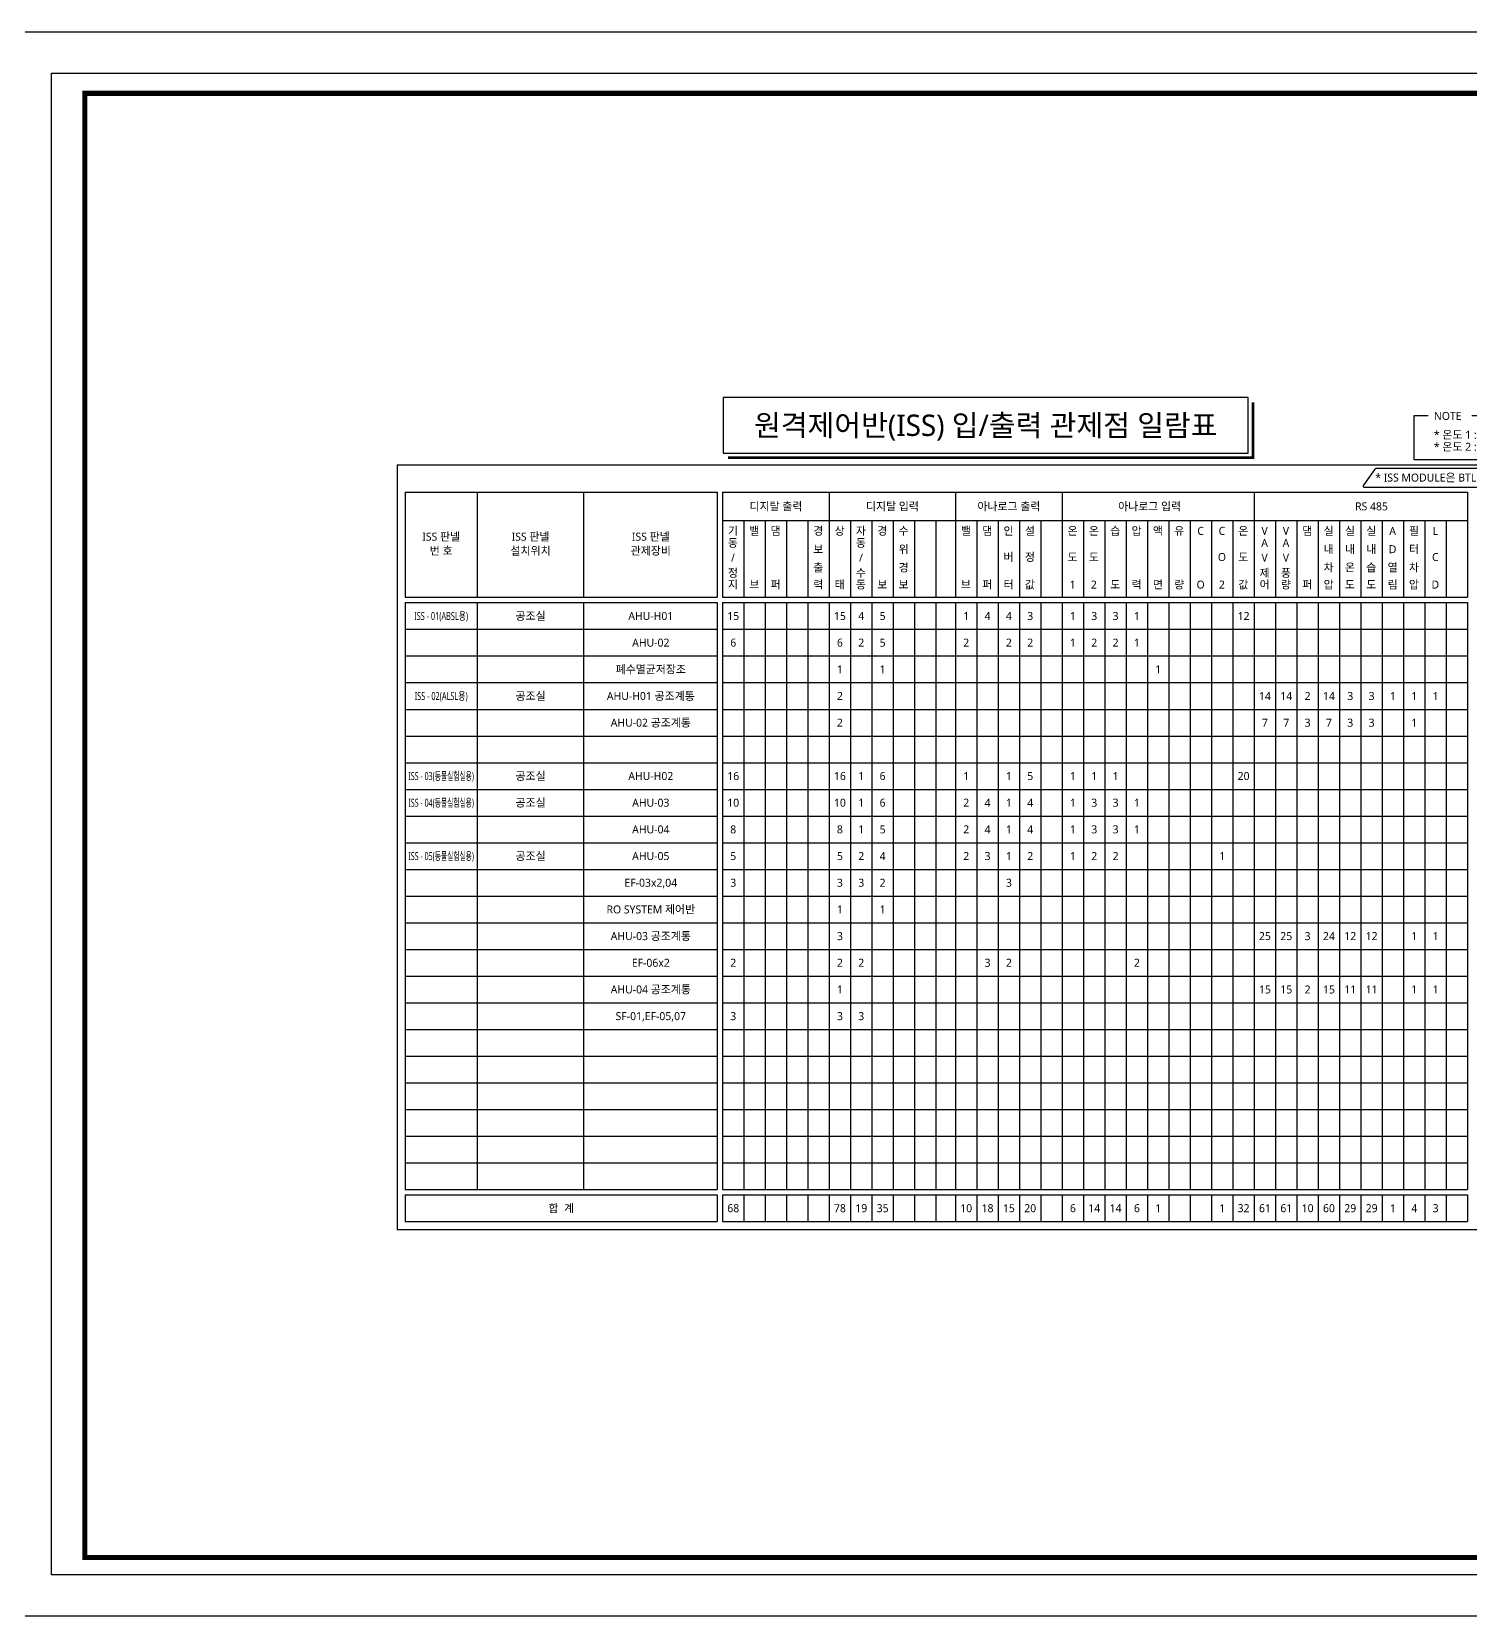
# Model space of a CAD drawing. Header units: millimetres. Extents: x -86 to 11742, y 5229 to 11464.
# Drawn here: x 2454 to 2993, y 5229 to 5823 of the extents above; entities that cross this region are included whole.
import ezdxf
from ezdxf.enums import TextEntityAlignment as Align

# ---------------------------------------------------------------- set-up
doc = ezdxf.new("R2010")
doc.units = ezdxf.units.MM
doc.header["$LTSCALE"] = 5
doc.layers.add('AUTO', color=7, linetype='CONTINUOUS')
doc.layers.add('FORM', color=7, linetype='CONTINUOUS')
doc.styles.add('QQ', font='MALGUN.TTF.TTF')

# ---------------------------------------------------------------- blocks, each defined once
blk = doc.blocks.new('form')
at = {"layer": 'AUTO'}
for p, q in [((-24.08, 578.4), (816.92, 578.4)), ((816.92, -15.6), (-24.08, -15.6))]:
    blk.add_line(p, q, dxfattribs=at)
at = {"layer": 'FORM', "color": 3}
blk.add_lwpolyline([(0, 562.79), (792.83, 562.79), (792.83, 0), (0, 0)], close=True, dxfattribs=at)
at = {"layer": 'FORM', "color": 2, "const_width": 1.94}
blk.add_lwpolyline([(12.48, 6.47), (12.48, 555.28), (781.78, 555.28), (781.78, 6.47)], close=True, dxfattribs=at)

msp = doc.modelspace()

# ---------------------------------------------------------------- linework, layer by layer
at = {"layer": 'AUTO', "color": 7}
for p, q in [((2909.95, 5686.19), (2713.15, 5686.19)), ((2713.15, 5686.19), (2713.15, 5665.39)), ((2909.95, 5665.39), (2909.95, 5686.19)), ((2713.15, 5665.39), (2909.95, 5665.39))]:
    msp.add_line(p, q, dxfattribs=at)
at = {"layer": 'AUTO', "color": 3}
for p, q in [((2590.87, 5660.99), (2590.87, 5374.31)), ((2590.87, 5660.99), (3032.22, 5660.99)), ((2593.87, 5650.7), (2710.87, 5650.7)), ((2593.87, 5650.7), (2593.87, 5611.31)), ((2710.87, 5650.7), (2710.87, 5611.31)), ((2712.87, 5650.7), (2992.22, 5650.7)), ((2712.87, 5650.7), (2712.87, 5611.31)), ((2752.87, 5650.7), (2752.87, 5611.31)), ((2800.22, 5650.7), (2800.22, 5611.31)), ((2840.22, 5650.7), (2840.22, 5611.31)), ((2912.22, 5650.7), (2912.22, 5611.31)), ((2992.22, 5650.7), (2992.22, 5611.31)), ((2593.87, 5611.31), (2710.87, 5611.31)), ((2593.87, 5609.31), (2593.87, 5389.31)), ((2593.87, 5609.31), (2710.87, 5609.31)), ((2710.87, 5609.31), (2710.87, 5389.31)), ((2712.87, 5611.31), (2992.22, 5611.31)), ((2712.87, 5609.31), (2712.87, 5389.31)), ((2712.87, 5609.31), (2992.22, 5609.31)), ((2752.87, 5609.31), (2752.87, 5389.31)), ((2800.22, 5609.31), (2800.22, 5389.31)), ((2840.22, 5609.31), (2840.22, 5389.31)), ((2912.22, 5609.31), (2912.22, 5389.31)), ((2992.22, 5609.31), (2992.22, 5389.31)), ((2593.87, 5389.31), (2710.87, 5389.31)), ((2712.87, 5389.31), (2992.22, 5389.31)), ((2593.87, 5387.31), (2710.87, 5387.31)), ((2593.87, 5387.31), (2593.87, 5377.31)), ((2710.87, 5387.31), (2710.87, 5377.31)), ((2712.87, 5387.31), (2992.22, 5387.31)), ((2712.87, 5387.31), (2712.87, 5377.31)), ((2752.87, 5387.31), (2752.87, 5377.31)), ((2800.22, 5387.31), (2800.22, 5377.31)), ((2840.22, 5387.31), (2840.22, 5377.31)), ((2912.22, 5387.31), (2912.22, 5377.31)), ((2992.22, 5387.31), (2992.22, 5377.31)), ((2593.87, 5377.31), (2710.87, 5377.31)), ((2712.87, 5377.31), (2992.22, 5377.31)), ((2590.87, 5374.31), (3032.22, 5374.31))]:
    msp.add_line(p, q, dxfattribs=at)
at = {"layer": 'AUTO', "color": 171}
for p, q in [((2620.87, 5650.7), (2620.87, 5611.31)), ((2660.87, 5611.31), (2660.87, 5650.7)), ((2712.87, 5640.1), (2992.22, 5640.1)), ((2720.87, 5640.1), (2720.87, 5611.31)), ((2728.87, 5640.1), (2728.87, 5611.31)), ((2736.87, 5640.1), (2736.87, 5611.31)), ((2744.87, 5640.1), (2744.87, 5611.31)), ((2760.87, 5640.1), (2760.87, 5611.31)), ((2768.87, 5640.1), (2768.87, 5611.31)), ((2776.87, 5640.1), (2776.87, 5611.31)), ((2784.87, 5640.1), (2784.87, 5611.31)), ((2792.87, 5640.1), (2792.87, 5611.31)), ((2808.22, 5640.1), (2808.22, 5611.31)), ((2816.22, 5640.1), (2816.22, 5611.31)), ((2824.22, 5640.1), (2824.22, 5611.31)), ((2832.22, 5640.1), (2832.22, 5611.31)), ((2848.22, 5640.1), (2848.22, 5611.31)), ((2848.22, 5640.1), (2848.22, 5611.31)), ((2856.22, 5640.1), (2856.22, 5611.31)), ((2864.22, 5640.1), (2864.22, 5611.31)), ((2872.22, 5640.1), (2872.22, 5611.31)), ((2880.22, 5640.1), (2880.22, 5611.31)), ((2888.22, 5640.1), (2888.22, 5611.31)), ((2896.22, 5640.1), (2896.22, 5611.31)), ((2904.22, 5640.1), (2904.22, 5611.31)), ((2920.22, 5640.1), (2920.22, 5611.31)), ((2928.22, 5640.1), (2928.22, 5611.31)), ((2936.22, 5640.1), (2936.22, 5611.31)), ((2944.22, 5640.1), (2944.22, 5611.31)), ((2952.22, 5640.1), (2952.22, 5611.31)), ((2960.22, 5640.1), (2960.22, 5611.31)), ((2968.22, 5640.1), (2968.22, 5611.31)), ((2976.22, 5640.1), (2976.22, 5611.31)), ((2984.22, 5640.1), (2984.22, 5611.31)), ((2620.87, 5609.31), (2620.87, 5389.31)), ((2660.87, 5389.31), (2660.87, 5609.31)), ((2720.87, 5609.31), (2720.87, 5389.31)), ((2728.87, 5609.31), (2728.87, 5389.31)), ((2736.87, 5609.31), (2736.87, 5389.31)), ((2744.87, 5609.31), (2744.87, 5389.31)), ((2760.87, 5609.31), (2760.87, 5389.31)), ((2768.87, 5609.31), (2768.87, 5389.31)), ((2776.87, 5609.31), (2776.87, 5389.31)), ((2784.87, 5609.31), (2784.87, 5389.31)), ((2792.87, 5609.31), (2792.87, 5389.31)), ((2808.22, 5609.31), (2808.22, 5389.31)), ((2816.22, 5609.31), (2816.22, 5389.31)), ((2824.22, 5609.31), (2824.22, 5389.31)), ((2832.22, 5609.31), (2832.22, 5389.31)), ((2840.22, 5609.31), (2840.22, 5389.31)), ((2848.22, 5609.31), (2848.22, 5389.31)), ((2848.22, 5609.31), (2848.22, 5389.31)), ((2856.22, 5609.31), (2856.22, 5389.31)), ((2864.22, 5609.31), (2864.22, 5389.31)), ((2872.22, 5609.31), (2872.22, 5389.31)), ((2880.22, 5609.31), (2880.22, 5389.31)), ((2888.22, 5609.31), (2888.22, 5389.31)), ((2896.22, 5609.31), (2896.22, 5389.31)), ((2904.22, 5609.31), (2904.22, 5389.31)), ((2920.22, 5609.31), (2920.22, 5389.31)), ((2928.22, 5609.31), (2928.22, 5389.31)), ((2936.22, 5609.31), (2936.22, 5389.31)), ((2944.22, 5609.31), (2944.22, 5389.31)), ((2952.22, 5609.31), (2952.22, 5389.31)), ((2960.22, 5609.31), (2960.22, 5389.31)), ((2968.22, 5609.31), (2968.22, 5389.31)), ((2976.22, 5609.31), (2976.22, 5389.31)), ((2984.22, 5609.31), (2984.22, 5389.31)), ((2593.87, 5599.31), (2710.87, 5599.31)), ((2712.87, 5599.31), (2992.22, 5599.31)), ((2593.87, 5589.31), (2710.87, 5589.31)), ((2712.87, 5589.31), (2992.22, 5589.31)), ((2593.87, 5579.31), (2710.87, 5579.31)), ((2712.87, 5579.31), (2992.22, 5579.31)), ((2593.87, 5569.31), (2710.87, 5569.31)), ((2712.87, 5569.31), (2992.22, 5569.31)), ((2593.87, 5549.31), (2710.87, 5549.31)), ((2712.87, 5549.31), (2992.22, 5549.31)), ((2593.87, 5539.31), (2710.87, 5539.31)), ((2712.87, 5539.31), (2992.22, 5539.31)), ((2593.87, 5529.31), (2710.87, 5529.31)), ((2712.87, 5529.31), (2992.22, 5529.31)), ((2593.87, 5519.31), (2710.87, 5519.31)), ((2712.87, 5519.31), (2992.22, 5519.31)), ((2593.87, 5499.31), (2710.87, 5499.31)), ((2712.87, 5499.31), (2992.22, 5499.31)), ((2593.87, 5489.31), (2710.87, 5489.31)), ((2712.87, 5489.31), (2992.22, 5489.31)), ((2593.87, 5479.31), (2710.87, 5479.31)), ((2712.87, 5479.31), (2992.22, 5479.31)), ((2593.87, 5469.31), (2710.87, 5469.31)), ((2712.87, 5469.31), (2992.22, 5469.31)), ((2593.87, 5449.31), (2710.87, 5449.31)), ((2712.87, 5449.31), (2992.22, 5449.31)), ((2593.87, 5439.31), (2710.87, 5439.31)), ((2712.87, 5439.31), (2992.22, 5439.31)), ((2593.87, 5429.31), (2710.87, 5429.31)), ((2712.87, 5429.31), (2992.22, 5429.31)), ((2593.87, 5419.31), (2710.87, 5419.31)), ((2712.87, 5419.31), (2992.22, 5419.31)), ((2593.87, 5399.31), (2710.87, 5399.31)), ((2712.87, 5399.31), (2992.22, 5399.31)), ((2720.87, 5387.31), (2720.87, 5377.31)), ((2728.87, 5387.31), (2728.87, 5377.31)), ((2736.87, 5387.31), (2736.87, 5377.31)), ((2744.87, 5387.31), (2744.87, 5377.31)), ((2760.87, 5387.31), (2760.87, 5377.31)), ((2768.87, 5387.31), (2768.87, 5377.31)), ((2776.87, 5387.31), (2776.87, 5377.31)), ((2784.87, 5387.31), (2784.87, 5377.31)), ((2792.87, 5387.31), (2792.87, 5377.31)), ((2808.22, 5387.31), (2808.22, 5377.31)), ((2816.22, 5387.31), (2816.22, 5377.31)), ((2824.22, 5387.31), (2824.22, 5377.31)), ((2832.22, 5387.31), (2832.22, 5377.31)), ((2840.22, 5387.31), (2840.22, 5377.31)), ((2848.22, 5387.31), (2848.22, 5377.31)), ((2848.22, 5387.31), (2848.22, 5377.31)), ((2856.22, 5387.31), (2856.22, 5377.31)), ((2864.22, 5387.31), (2864.22, 5377.31)), ((2872.22, 5387.31), (2872.22, 5377.31)), ((2880.22, 5387.31), (2880.22, 5377.31)), ((2888.22, 5387.31), (2888.22, 5377.31)), ((2896.22, 5387.31), (2896.22, 5377.31)), ((2904.22, 5387.31), (2904.22, 5377.31)), ((2912.22, 5387.31), (2912.22, 5377.31)), ((2920.22, 5387.31), (2920.22, 5377.31)), ((2928.22, 5387.31), (2928.22, 5377.31)), ((2936.22, 5387.31), (2936.22, 5377.31)), ((2944.22, 5387.31), (2944.22, 5377.31)), ((2952.22, 5387.31), (2952.22, 5377.31)), ((2960.22, 5387.31), (2960.22, 5377.31)), ((2968.22, 5387.31), (2968.22, 5377.31)), ((2976.22, 5387.31), (2976.22, 5377.31)), ((2984.22, 5387.31), (2984.22, 5377.31))]:
    msp.add_line(p, q, dxfattribs=at)
at = {"layer": 'AUTO', "color": 2}
for p, q in [((2593.87, 5559.31), (2710.87, 5559.31)), ((2712.87, 5559.31), (2992.22, 5559.31)), ((2593.87, 5509.31), (2710.87, 5509.31)), ((2712.87, 5509.31), (2992.22, 5509.31)), ((2593.87, 5459.31), (2710.87, 5459.31)), ((2712.87, 5459.31), (2992.22, 5459.31)), ((2593.87, 5409.31), (2710.87, 5409.31)), ((2712.87, 5409.31), (2992.22, 5409.31))]:
    msp.add_line(p, q, dxfattribs=at)
at = {"layer": 'AUTO', "color": 7, "const_width": 1}
msp.add_lwpolyline([(2714.91, 5663.62), (2911.71, 5663.62), (2911.71, 5684.42)], dxfattribs=at)
at = {"layer": 'AUTO'}
for points in [[(2972.05, 5679.37), (2972.05, 5662.92), (3030.16, 5662.92), (3030.16, 5679.37), (2993.76, 5679.37)], [(2977.42, 5679.37), (2972.05, 5679.37)]]:
    msp.add_lwpolyline(points, dxfattribs=at)
at = {"layer": 'AUTO', "color": 171}
msp.add_lwpolyline([(2953.52, 5652.58), (3028.69, 5652.58, 0.414214), (3029.19, 5653.08), (3029.19, 5659.08, 0.414214), (3028.69, 5659.58), (2957.8, 5659.58, 0.242213), (2957.4, 5659.37), (2953.11, 5653.37, 0.610029)], format="xyb", close=True, dxfattribs=at)

# ---------------------------------------------------------------- block references
at = {"layer": 'AUTO', "xscale": 0.999994771384126, "yscale": 0.999994771384126, "zscale": 0.999994771384126}
msp.add_blockref('form', (2461.3, 5244.93), dxfattribs=at)

# ---------------------------------------------------------------- texts
at = {"layer": 'AUTO', "color": 2, "style": 'QQ'}
msp.add_text('원격제어반(ISS) 입/출력 관제점 일람표', height=8, dxfattribs=at).set_placement((2811.55, 5675.79), align=Align.MIDDLE_CENTER)
at = {"layer": 'AUTO', "style": 'QQ'}
for s, p in [('NOTE', (2979.57, 5677.79)), ('* 온도 1 : Pt 1000ohm', (2979.57, 5670.72)), ('* 온도 2 : 4~20mA ', (2979.57, 5666.22)), ('* ISS MODULE은 BTL인증 제품일 것.', (2957.6, 5654.68))]:
    msp.add_text(s, height=3, dxfattribs=at).set_placement(p)
for s, p in [('디지탈 출력', (2732.87, 5645.4)), ('디지탈 입력', (2776.55, 5645.4)), ('아나로그 출력', (2820.22, 5645.4)), ('아나로그 입력', (2872.98, 5645.4)), ('RS 485', (2956.17, 5645.4)), ('기', (2716.75, 5636.2)), ('밸', (2724.75, 5636.2)), ('댐', (2732.75, 5636.2)), ('경', (2748.75, 5636.2)), ('상', (2756.75, 5636.2)), ('자', (2764.75, 5636.2)), ('경', (2772.75, 5636.2)), ('수', (2780.75, 5636.2)), ('밸', (2804.09, 5636.2)), ('댐', (2812.09, 5636.2)), ('인', (2820.09, 5636.2)), ('설', (2828.09, 5636.2)), ('온', (2844.09, 5636.2)), ('온', (2852.09, 5636.2)), ('습', (2860.09, 5636.2)), ('압', (2868.09, 5636.2)), ('액', (2876.09, 5636.2)), ('유', (2884.09, 5636.2)), ('C', (2892.09, 5636.2)), ('C', (2900.09, 5636.2)), ('온', (2908.09, 5636.2)), ('V', (2916.09, 5636.2)), ('V', (2924.09, 5636.2)), ('댐', (2932.09, 5636.2)), ('실', (2940.09, 5636.2)), ('실', (2948.09, 5636.2)), ('실', (2956.09, 5636.2)), ('A', (2964.09, 5636.2)), ('필', (2972.09, 5636.2)), ('L', (2980.09, 5636.2)), ('ISS 판넬', (2607.37, 5634.04)), ('ISS 판넬', (2640.87, 5634.04)), ('ISS 판넬', (2685.96, 5634.04)), ('동', (2716.75, 5631.7)), ('동', (2764.75, 5631.7)), ('위', (2780.75, 5629.31)), ('A', (2916.09, 5631.7)), ('A', (2924.09, 5631.7)), ('내', (2940.09, 5629.35)), ('내', (2948.09, 5629.35)), ('내', (2956.09, 5629.35)), ('터', (2972.09, 5629.35)), ('번 호', (2607.37, 5628.75)), ('설치위치', (2640.87, 5628.75)), ('관제장비', (2685.96, 5628.75)), ('/', (2716.75, 5626.14)), ('보', (2748.75, 5629.31)), ('/', (2764.75, 5626.14)), ('버', (2820.09, 5626.39)), ('정', (2828.09, 5626.39)), ('도', (2844.09, 5626.39)), ('도', (2852.09, 5626.39)), ('O', (2900.09, 5626.39)), ('도', (2908.09, 5626.39)), ('V', (2916.09, 5626.14)), ('V', (2924.09, 5626.14)), ('D', (2964.09, 5629.35)), ('C', (2980.09, 5626.39)), ('정', (2716.75, 5620.44)), ('출', (2748.75, 5622.42)), ('수', (2764.75, 5620.44)), ('경', (2780.75, 5622.42)), ('제', (2916.09, 5620.44)), ('풍', (2924.09, 5620.44)), ('차', (2940.09, 5622.49)), ('온', (2948.09, 5622.49)), ('습', (2956.09, 5622.49)), ('열', (2964.09, 5622.49)), ('차', (2972.09, 5622.49)), ('지', (2716.75, 5616.07)), ('브', (2724.75, 5616.07)), ('퍼', (2732.75, 5616.07)), ('력', (2748.75, 5616.07)), ('태', (2756.75, 5616.07)), ('동', (2764.75, 5616.07)), ('보', (2772.75, 5616.07)), ('보', (2780.75, 5616.07)), ('브', (2804.09, 5616.07)), ('퍼', (2812.09, 5616.07)), ('터', (2820.09, 5616.07)), ('값', (2828.09, 5616.07)), ('1', (2844.09, 5616.07)), ('2', (2852.09, 5616.07)), ('도', (2860.09, 5616.07)), ('력', (2868.09, 5616.07)), ('면', (2876.09, 5616.07)), ('량', (2884.09, 5616.07)), ('O', (2892.09, 5616.07)), ('2', (2900.09, 5616.07)), ('값', (2908.09, 5616.07)), ('어', (2916.09, 5616.07)), ('량', (2924.09, 5616.07)), ('퍼', (2932.09, 5616.07)), ('압', (2940.09, 5616.07)), ('도', (2948.09, 5616.07)), ('도', (2956.09, 5616.07)), ('림', (2964.09, 5616.07)), ('압', (2972.09, 5616.07)), ('D', (2980.09, 5616.07)), ('공조실', (2640.87, 5604.31)), ('AHU-H01', (2685.96, 5604.31)), ('15', (2716.87, 5604.31)), ('15', (2756.87, 5604.31)), ('4', (2764.87, 5604.31)), ('5', (2772.87, 5604.31)), ('1', (2804.22, 5604.31)), ('4', (2812.22, 5604.31)), ('4', (2820.22, 5604.31)), ('3', (2828.22, 5604.31)), ('3', (2852.22, 5604.31)), ('3', (2860.22, 5604.31)), ('1', (2868.22, 5604.31)), ('AHU-02', (2685.96, 5594.31)), ('6', (2716.87, 5594.31)), ('6', (2756.87, 5594.31)), ('2', (2764.87, 5594.31)), ('5', (2772.87, 5594.31)), ('2', (2804.22, 5594.31)), ('2', (2820.22, 5594.31)), ('2', (2828.22, 5594.31)), ('1', (2868.22, 5594.31)), ('폐수멸균저장조', (2685.96, 5584.31)), ('1', (2756.87, 5584.31)), ('1', (2772.87, 5584.31)), ('1', (2876.22, 5584.31)), ('공조실', (2640.87, 5574.31)), ('AHU-H01 공조계통', (2685.96, 5574.31)), ('2', (2756.87, 5574.31)), ('14', (2916.22, 5574.31)), ('14', (2924.22, 5574.31)), ('2', (2932.22, 5574.31)), ('14', (2940.22, 5574.31)), ('3', (2948.22, 5574.31)), ('3', (2956.22, 5574.31)), ('1', (2964.22, 5574.31)), ('1', (2972.22, 5574.31)), ('1', (2980.22, 5574.31)), ('AHU-02 공조계통', (2685.96, 5564.31)), ('2', (2756.87, 5564.31)), ('7', (2916.22, 5564.31)), ('7', (2924.22, 5564.31)), ('3', (2932.22, 5564.31)), ('7', (2940.22, 5564.31)), ('3', (2948.22, 5564.31)), ('3', (2956.22, 5564.31)), ('1', (2972.22, 5564.31)), ('공조실', (2640.87, 5544.31)), ('AHU-H02', (2685.96, 5544.31)), ('16', (2716.87, 5544.31)), ('16', (2756.87, 5544.31)), ('1', (2764.87, 5544.31)), ('6', (2772.87, 5544.31)), ('1', (2804.22, 5544.31)), ('1', (2820.22, 5544.31)), ('5', (2828.22, 5544.31)), ('20', (2908.22, 5544.31)), ('공조실', (2640.87, 5534.31)), ('AHU-03', (2685.96, 5534.31)), ('10', (2716.87, 5534.31)), ('10', (2756.87, 5534.31)), ('1', (2764.87, 5534.31)), ('6', (2772.87, 5534.31)), ('2', (2804.22, 5534.31)), ('4', (2812.22, 5534.31)), ('1', (2820.22, 5534.31)), ('4', (2828.22, 5534.31)), ('1', (2844.22, 5534.31)), ('3', (2852.22, 5534.31)), ('3', (2860.22, 5534.31)), ('1', (2868.22, 5534.31)), ('AHU-04', (2685.96, 5524.31)), ('8', (2716.87, 5524.31)), ('8', (2756.87, 5524.31)), ('1', (2764.87, 5524.31)), ('5', (2772.87, 5524.31)), ('2', (2804.22, 5524.31)), ('4', (2812.22, 5524.31)), ('1', (2820.22, 5524.31)), ('4', (2828.22, 5524.31)), ('1', (2844.22, 5524.31)), ('3', (2852.22, 5524.31)), ('3', (2860.22, 5524.31)), ('1', (2868.22, 5524.31)), ('공조실', (2640.87, 5514.31)), ('AHU-05', (2685.96, 5514.31)), ('5', (2716.87, 5514.31)), ('5', (2756.87, 5514.31)), ('2', (2764.87, 5514.31)), ('4', (2772.87, 5514.31)), ('2', (2804.22, 5514.31)), ('3', (2812.22, 5514.31)), ('1', (2820.22, 5514.31)), ('2', (2828.22, 5514.31)), ('1', (2900.22, 5514.31)), ('EF-03x2,04', (2685.96, 5504.31)), ('3', (2716.87, 5504.31)), ('3', (2756.87, 5504.31)), ('3', (2764.87, 5504.31)), ('2', (2772.87, 5504.31)), ('3', (2820.22, 5504.31)), ('RO SYSTEM 제어반', (2685.96, 5494.31)), ('1', (2756.87, 5494.31)), ('1', (2772.87, 5494.31)), ('AHU-03 공조계통', (2685.96, 5484.31)), ('3', (2756.87, 5484.31)), ('25', (2916.22, 5484.31)), ('25', (2924.22, 5484.31)), ('3', (2932.22, 5484.31)), ('24', (2940.22, 5484.31)), ('12', (2948.22, 5484.31)), ('12', (2956.22, 5484.31)), ('1', (2972.22, 5484.31)), ('1', (2980.22, 5484.31)), ('EF-06x2', (2685.96, 5474.31)), ('2', (2716.87, 5474.31)), ('2', (2756.87, 5474.31)), ('2', (2764.87, 5474.31)), ('3', (2812.22, 5474.31)), ('2', (2820.22, 5474.31)), ('2', (2868.22, 5474.31)), ('AHU-04 공조계통', (2685.96, 5464.31)), ('1', (2756.87, 5464.31)), ('15', (2916.22, 5464.31)), ('15', (2924.22, 5464.31)), ('2', (2932.22, 5464.31)), ('15', (2940.22, 5464.31)), ('11', (2948.22, 5464.31)), ('11', (2956.22, 5464.31)), ('1', (2972.22, 5464.31)), ('1', (2980.22, 5464.31)), ('SF-01,EF-05,07', (2685.96, 5454.31)), ('3', (2716.87, 5454.31)), ('3', (2756.87, 5454.31)), ('3', (2764.87, 5454.31)), ('68', (2716.87, 5382.31)), ('19', (2764.87, 5382.31)), ('10', (2804.22, 5382.31)), ('18', (2812.22, 5382.31)), ('15', (2820.22, 5382.31)), ('20', (2828.22, 5382.31)), ('14', (2852.22, 5382.31)), ('14', (2860.22, 5382.31)), ('6', (2868.22, 5382.31)), ('1', (2876.22, 5382.31)), ('61', (2916.22, 5382.31)), ('61', (2924.22, 5382.31)), ('10', (2932.22, 5382.31)), ('60', (2940.22, 5382.31)), ('29', (2948.22, 5382.31)), ('29', (2956.22, 5382.31)), ('1', (2964.22, 5382.31)), ('4', (2972.22, 5382.31)), ('3', (2980.22, 5382.31))]:
    msp.add_text(s, height=3, dxfattribs=at).set_placement(p, align=Align.MIDDLE_CENTER)
for s, width, p in [('ISS - 01(ABSL용)', 0.7, (2607.37, 5604.31)), ('ISS - 02(ALSL용)', 0.7, (2607.37, 5574.31)), ('ISS - 03(동물실험실용)', 0.6, (2607.37, 5544.31)), ('ISS - 04(동물실험실용)', 0.6, (2607.37, 5534.31)), ('ISS - 05(동물실험실용)', 0.6, (2607.37, 5514.31))]:
    msp.add_text(s, height=3, dxfattribs=dict(at, width=width)).set_placement(p, align=Align.MIDDLE_CENTER)
for s, p in [('1', (2844.22, 5604.31)), ('12', (2908.22, 5604.31)), ('1', (2844.22, 5594.31)), ('2', (2852.22, 5594.31)), ('2', (2860.22, 5594.31)), ('1', (2844.22, 5544.31)), ('1', (2852.22, 5544.31)), ('1', (2860.22, 5544.31)), ('1', (2844.22, 5514.31)), ('2', (2852.22, 5514.31)), ('2', (2860.22, 5514.31)), ('78', (2756.87, 5382.31)), ('35', (2772.87, 5382.31)), ('6', (2844.22, 5382.31)), ('1', (2900.22, 5382.31)), ('32', (2908.22, 5382.31))]:
    msp.add_text(s, height=3, dxfattribs=at).set_placement(p, align=Align.MIDDLE)
at = {"layer": 'AUTO', "color": 7, "style": 'QQ'}
msp.add_text('합  계', height=3, dxfattribs=at).set_placement((2652.37, 5382.31), align=Align.MIDDLE_CENTER)

doc.saveas('drawing.dxf')
